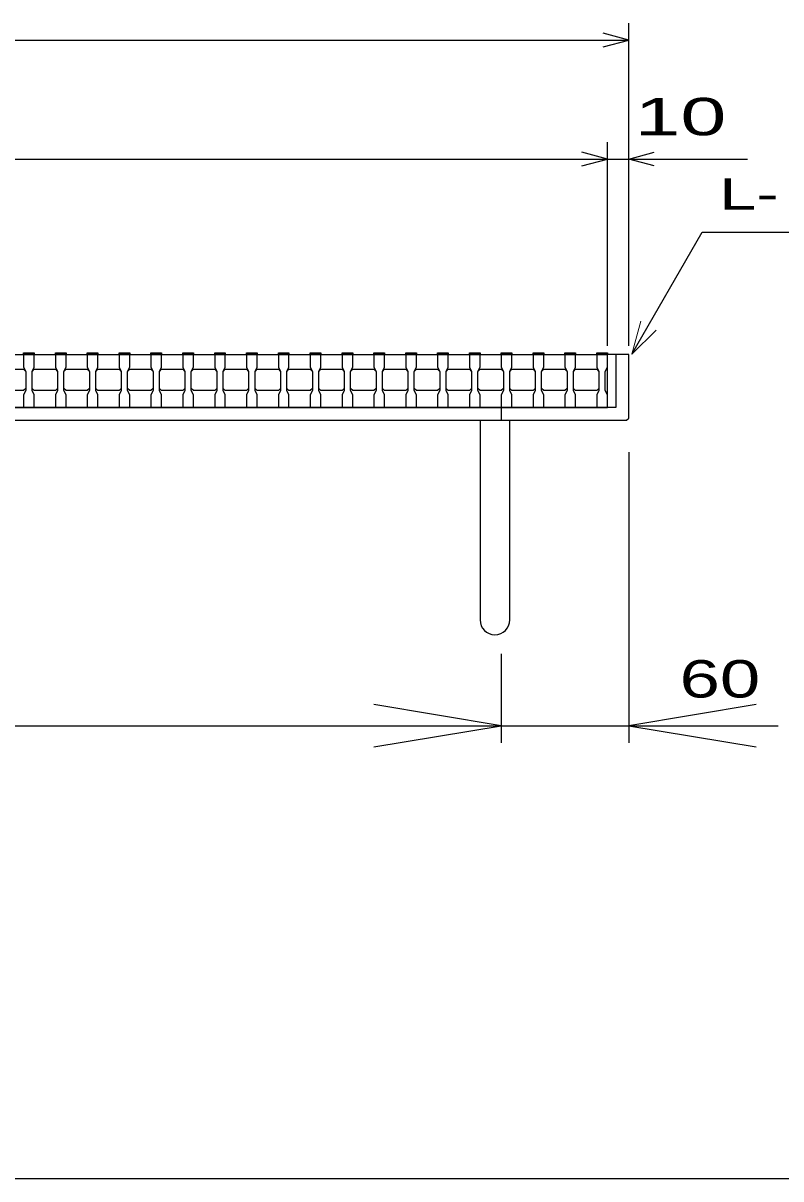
# Model space of a CAD drawing. Units: millimetres, scale not verified. Extents: x -1456 to 1385, y -1026 to 843.
# Drawn here: x -710 to -353, y -917 to -373 of the extents above; entities that cross this region are included whole.
import ezdxf
from ezdxf.enums import TextEntityAlignment as Align

# ---------------------------------------------------------------- set-up
doc = ezdxf.new("R2010")
doc.units = ezdxf.units.MM
doc.header["$LTSCALE"] = 8
for name, color, linetype, lineweight in [('0_2', 150, 'Continuous', 25), ('16', 3, 'Continuous', 25), ('19', 6, 'Continuous', 25), ('22', 4, 'Continuous', 25)]:
    doc.layers.add(name, color=color, linetype=linetype, lineweight=lineweight)
doc.styles.add('ベクトル', font='')
doc.styles.get('ベクトル').set_extended_font_data('ベクトル')

# ---------------------------------------------------------------- blocks, each defined once
blk = doc.blocks.new('open_arrow')
at = {"color": 0, "linetype": 'Continuous', "lineweight": -2}
blk.add_lwpolyline([(7.5, 1.25), (0, 0), (7.5, -1.25)], dxfattribs=at)

msp = doc.modelspace()

# ---------------------------------------------------------------- linework, layer by layer
at = {"layer": '0_2'}
msp.add_line((1384.8, -917.2), (-1383.2, -917.2), dxfattribs=at)
at = {"layer": '16'}
for p, q in [((-1040, -529), (-435, -529)), ((-710, -529), (-710, -528.3)), ((-710, -528.3), (-705, -528.3)), ((-710, -529), (-710, -535)), ((-705, -529), (-710, -529)), ((-705, -528.3), (-705, -529)), ((-705, -535), (-705, -529)), ((-695, -529), (-695, -528.3)), ((-695, -528.3), (-690, -528.3)), ((-695, -529), (-695, -535)), ((-690, -529), (-695, -529)), ((-690, -528.3), (-690, -529)), ((-690, -535), (-690, -529)), ((-680, -529), (-680, -528.3)), ((-680, -528.3), (-675, -528.3)), ((-680, -529), (-680, -535)), ((-675, -529), (-680, -529)), ((-675, -528.3), (-675, -529)), ((-675, -535), (-675, -529)), ((-665, -529), (-665, -528.3)), ((-665, -528.3), (-660, -528.3)), ((-665, -529), (-665, -535)), ((-660, -529), (-665, -529)), ((-660, -528.3), (-660, -529)), ((-660, -535), (-660, -529)), ((-650, -529), (-650, -528.3)), ((-650, -528.3), (-645, -528.3)), ((-650, -529), (-650, -535)), ((-645, -529), (-650, -529)), ((-645, -528.3), (-645, -529)), ((-645, -535), (-645, -529)), ((-635, -529), (-635, -528.3)), ((-635, -528.3), (-630, -528.3)), ((-635, -529), (-635, -535)), ((-630, -529), (-635, -529)), ((-630, -528.3), (-630, -529)), ((-630, -535), (-630, -529)), ((-620, -529), (-620, -528.3)), ((-620, -528.3), (-615, -528.3)), ((-620, -529), (-620, -535)), ((-615, -529), (-620, -529)), ((-615, -528.3), (-615, -529)), ((-615, -535), (-615, -529)), ((-605, -529), (-605, -528.3)), ((-605, -528.3), (-600, -528.3)), ((-605, -529), (-605, -535)), ((-600, -529), (-605, -529)), ((-600, -528.3), (-600, -529)), ((-600, -535), (-600, -529)), ((-590, -529), (-590, -528.3)), ((-590, -528.3), (-585, -528.3)), ((-590, -529), (-590, -535)), ((-585, -529), (-590, -529)), ((-585, -528.3), (-585, -529)), ((-585, -535), (-585, -529)), ((-575, -529), (-575, -528.3)), ((-575, -528.3), (-570, -528.3)), ((-575, -529), (-575, -535)), ((-570, -529), (-575, -529)), ((-570, -528.3), (-570, -529)), ((-570, -535), (-570, -529)), ((-560, -529), (-560, -528.3)), ((-560, -528.3), (-555, -528.3)), ((-560, -529), (-560, -535)), ((-555, -529), (-560, -529)), ((-555, -528.3), (-555, -529)), ((-555, -535), (-555, -529)), ((-545, -529), (-545, -528.3)), ((-545, -528.3), (-540, -528.3)), ((-545, -529), (-545, -535)), ((-540, -529), (-545, -529)), ((-540, -528.3), (-540, -529)), ((-540, -535), (-540, -529)), ((-530, -529), (-530, -528.3)), ((-530, -528.3), (-525, -528.3)), ((-530, -529), (-530, -535)), ((-525, -529), (-530, -529)), ((-525, -528.3), (-525, -529)), ((-525, -535), (-525, -529)), ((-515, -529), (-515, -528.3)), ((-515, -528.3), (-510, -528.3)), ((-515, -529), (-515, -535)), ((-510, -529), (-515, -529)), ((-510, -528.3), (-510, -529)), ((-510, -535), (-510, -529)), ((-500, -529), (-500, -528.3)), ((-500, -528.3), (-495, -528.3)), ((-500, -529), (-500, -535)), ((-495, -529), (-500, -529)), ((-495, -528.3), (-495, -529)), ((-495, -535), (-495, -529)), ((-485, -529), (-485, -528.3)), ((-485, -528.3), (-480, -528.3)), ((-485, -529), (-485, -535)), ((-480, -529), (-485, -529)), ((-480, -528.3), (-480, -529)), ((-480, -535), (-480, -529)), ((-470, -529), (-470, -528.3)), ((-470, -528.3), (-465, -528.3)), ((-470, -529), (-470, -535)), ((-465, -529), (-470, -529)), ((-465, -528.3), (-465, -529)), ((-465, -535), (-465, -529)), ((-455, -529), (-455, -528.3)), ((-455, -528.3), (-450, -528.3)), ((-455, -529), (-455, -535)), ((-450, -529), (-455, -529)), ((-450, -528.3), (-450, -529)), ((-450, -535), (-450, -529)), ((-440, -529), (-440, -528.3)), ((-440, -528.3), (-435, -528.3)), ((-440, -529), (-440, -535)), ((-435, -529), (-440, -529)), ((-435, -528.3), (-435, -529)), ((-435, -535), (-435, -529)), ((-435, -554), (-435, -529)), ((-720, -536), (-710, -536)), ((-710, -535), (-709, -537)), ((-710, -536), (-709, -537)), ((-709, -537), (-709, -546)), ((-706, -537), (-705, -535)), ((-706, -537), (-705, -536)), ((-706, -546), (-706, -537)), ((-705, -536), (-695, -536)), ((-695, -535), (-694, -537)), ((-695, -536), (-694, -537)), ((-694, -537), (-694, -546)), ((-691, -537), (-690, -535)), ((-691, -537), (-690, -536)), ((-691, -546), (-691, -537)), ((-690, -536), (-680, -536)), ((-680, -535), (-679, -537)), ((-680, -536), (-679, -537)), ((-679, -537), (-679, -546)), ((-676, -537), (-675, -535)), ((-676, -537), (-675, -536)), ((-676, -546), (-676, -537)), ((-675, -536), (-665, -536)), ((-665, -535), (-664, -537)), ((-665, -536), (-664, -537)), ((-664, -537), (-664, -546)), ((-661, -537), (-660, -535)), ((-661, -537), (-660, -536)), ((-661, -546), (-661, -537)), ((-660, -536), (-650, -536)), ((-650, -535), (-649, -537)), ((-650, -536), (-649, -537)), ((-649, -537), (-649, -546)), ((-646, -537), (-645, -535)), ((-646, -537), (-645, -536)), ((-646, -546), (-646, -537)), ((-645, -536), (-635, -536)), ((-635, -535), (-634, -537)), ((-635, -536), (-634, -537)), ((-634, -537), (-634, -546)), ((-631, -537), (-630, -535)), ((-631, -537), (-630, -536)), ((-631, -546), (-631, -537)), ((-630, -536), (-620, -536)), ((-620, -535), (-619, -537)), ((-620, -536), (-619, -537)), ((-619, -537), (-619, -546)), ((-616, -537), (-615, -535)), ((-616, -537), (-615, -536)), ((-616, -546), (-616, -537)), ((-615, -536), (-605, -536)), ((-605, -535), (-604, -537)), ((-605, -536), (-604, -537)), ((-604, -537), (-604, -546)), ((-601, -537), (-600, -535)), ((-601, -537), (-600, -536)), ((-601, -546), (-601, -537)), ((-600, -536), (-590, -536)), ((-590, -535), (-589, -537)), ((-590, -536), (-589, -537)), ((-589, -537), (-589, -546)), ((-586, -537), (-585, -535)), ((-586, -537), (-585, -536)), ((-586, -546), (-586, -537)), ((-585, -536), (-575, -536)), ((-575, -535), (-574, -537)), ((-575, -536), (-574, -537)), ((-574, -537), (-574, -546)), ((-571, -537), (-570, -535)), ((-571, -537), (-570, -536)), ((-571, -546), (-571, -537)), ((-570, -536), (-560, -536)), ((-560, -535), (-559, -537)), ((-560, -536), (-559, -537)), ((-559, -537), (-559, -546)), ((-556, -537), (-555, -535)), ((-556, -537), (-555, -536)), ((-556, -546), (-556, -537)), ((-555, -536), (-545, -536)), ((-545, -535), (-544, -537)), ((-545, -536), (-544, -537)), ((-544, -537), (-544, -546)), ((-541, -537), (-540, -535)), ((-541, -537), (-540, -536)), ((-541, -546), (-541, -537)), ((-540, -536), (-530, -536)), ((-530, -535), (-529, -537)), ((-530, -536), (-529, -537)), ((-529, -537), (-529, -546)), ((-526, -537), (-525, -535)), ((-526, -537), (-525, -536)), ((-526, -546), (-526, -537)), ((-525, -536), (-515, -536)), ((-515, -535), (-514, -537)), ((-515, -536), (-514, -537)), ((-514, -537), (-514, -546)), ((-511, -537), (-510, -535)), ((-511, -537), (-510, -536)), ((-511, -546), (-511, -537)), ((-510, -536), (-500, -536)), ((-500, -535), (-499, -537)), ((-500, -536), (-499, -537)), ((-499, -537), (-499, -546)), ((-496, -537), (-495, -535)), ((-496, -537), (-495, -536)), ((-496, -546), (-496, -537)), ((-495, -536), (-485, -536)), ((-485, -535), (-484, -537)), ((-485, -536), (-484, -537)), ((-484, -537), (-484, -546)), ((-481, -537), (-480, -535)), ((-481, -537), (-480, -536)), ((-481, -546), (-481, -537)), ((-480, -536), (-470, -536)), ((-470, -535), (-469, -537)), ((-470, -536), (-469, -537)), ((-469, -537), (-469, -546)), ((-466, -537), (-465, -535)), ((-466, -537), (-465, -536)), ((-466, -546), (-466, -537)), ((-465, -536), (-455, -536)), ((-455, -535), (-454, -537)), ((-455, -536), (-454, -537)), ((-454, -537), (-454, -546)), ((-451, -537), (-450, -535)), ((-451, -537), (-450, -536)), ((-451, -546), (-451, -537)), ((-450, -536), (-440, -536)), ((-440, -535), (-439, -537)), ((-440, -536), (-439, -537)), ((-439, -537), (-439, -546)), ((-436, -537), (-435, -535)), ((-436, -546), (-436, -537)), ((-710, -546), (-720, -546)), ((-709, -545), (-710, -546)), ((-709, -546), (-710, -548)), ((-710, -548), (-710, -554)), ((-705, -546), (-706, -545)), ((-705, -548), (-706, -546)), ((-695, -546), (-705, -546)), ((-705, -554), (-705, -548)), ((-694, -545), (-695, -546)), ((-694, -546), (-695, -548)), ((-695, -548), (-695, -554)), ((-690, -546), (-691, -545)), ((-690, -548), (-691, -546)), ((-680, -546), (-690, -546)), ((-690, -554), (-690, -548)), ((-679, -545), (-680, -546)), ((-679, -546), (-680, -548)), ((-680, -548), (-680, -554)), ((-675, -546), (-676, -545)), ((-675, -548), (-676, -546)), ((-665, -546), (-675, -546)), ((-675, -554), (-675, -548)), ((-664, -545), (-665, -546)), ((-664, -546), (-665, -548)), ((-665, -548), (-665, -554)), ((-660, -546), (-661, -545)), ((-660, -548), (-661, -546)), ((-650, -546), (-660, -546)), ((-660, -554), (-660, -548)), ((-649, -545), (-650, -546)), ((-649, -546), (-650, -548)), ((-650, -548), (-650, -554)), ((-645, -546), (-646, -545)), ((-645, -548), (-646, -546)), ((-635, -546), (-645, -546)), ((-645, -554), (-645, -548)), ((-634, -545), (-635, -546)), ((-634, -546), (-635, -548)), ((-635, -548), (-635, -554)), ((-630, -546), (-631, -545)), ((-630, -548), (-631, -546)), ((-620, -546), (-630, -546)), ((-630, -554), (-630, -548)), ((-619, -545), (-620, -546)), ((-619, -546), (-620, -548)), ((-620, -548), (-620, -554)), ((-615, -546), (-616, -545)), ((-615, -548), (-616, -546)), ((-605, -546), (-615, -546)), ((-615, -554), (-615, -548)), ((-604, -545), (-605, -546)), ((-604, -546), (-605, -548)), ((-605, -548), (-605, -554)), ((-600, -546), (-601, -545)), ((-600, -548), (-601, -546)), ((-590, -546), (-600, -546)), ((-600, -554), (-600, -548)), ((-589, -545), (-590, -546)), ((-589, -546), (-590, -548)), ((-590, -548), (-590, -554)), ((-585, -546), (-586, -545)), ((-585, -548), (-586, -546)), ((-575, -546), (-585, -546)), ((-585, -554), (-585, -548)), ((-574, -545), (-575, -546)), ((-574, -546), (-575, -548)), ((-575, -548), (-575, -554)), ((-570, -546), (-571, -545)), ((-570, -548), (-571, -546)), ((-560, -546), (-570, -546)), ((-570, -554), (-570, -548)), ((-559, -545), (-560, -546)), ((-559, -546), (-560, -548)), ((-560, -548), (-560, -554)), ((-555, -546), (-556, -545)), ((-555, -548), (-556, -546)), ((-545, -546), (-555, -546)), ((-555, -554), (-555, -548)), ((-544, -545), (-545, -546)), ((-544, -546), (-545, -548)), ((-545, -548), (-545, -554)), ((-540, -546), (-541, -545)), ((-540, -548), (-541, -546)), ((-530, -546), (-540, -546)), ((-540, -554), (-540, -548)), ((-529, -545), (-530, -546)), ((-529, -546), (-530, -548)), ((-530, -548), (-530, -554)), ((-525, -546), (-526, -545)), ((-525, -548), (-526, -546)), ((-515, -546), (-525, -546)), ((-525, -554), (-525, -548)), ((-514, -545), (-515, -546)), ((-514, -546), (-515, -548)), ((-515, -548), (-515, -554)), ((-510, -546), (-511, -545)), ((-510, -548), (-511, -546)), ((-500, -546), (-510, -546)), ((-510, -554), (-510, -548)), ((-499, -545), (-500, -546)), ((-499, -546), (-500, -548)), ((-500, -548), (-500, -554)), ((-495, -546), (-496, -545)), ((-495, -548), (-496, -546)), ((-485, -546), (-495, -546)), ((-495, -554), (-495, -548)), ((-484, -545), (-485, -546)), ((-484, -546), (-485, -548)), ((-485, -548), (-485, -554)), ((-480, -546), (-481, -545)), ((-480, -548), (-481, -546)), ((-470, -546), (-480, -546)), ((-480, -554), (-480, -548)), ((-469, -545), (-470, -546)), ((-469, -546), (-470, -548)), ((-470, -548), (-470, -554)), ((-465, -546), (-466, -545)), ((-465, -548), (-466, -546)), ((-455, -546), (-465, -546)), ((-465, -554), (-465, -548)), ((-454, -545), (-455, -546)), ((-454, -546), (-455, -548)), ((-455, -548), (-455, -554)), ((-450, -546), (-451, -545)), ((-450, -548), (-451, -546)), ((-440, -546), (-450, -546)), ((-450, -554), (-450, -548)), ((-439, -545), (-440, -546)), ((-439, -546), (-440, -548)), ((-440, -548), (-440, -554)), ((-435, -548), (-436, -546)), ((-435, -554), (-435, -548)), ((-1040, -554), (-435, -554)), ((-710, -554), (-705, -554)), ((-695, -554), (-690, -554)), ((-680, -554), (-675, -554)), ((-665, -554), (-660, -554)), ((-650, -554), (-645, -554)), ((-635, -554), (-630, -554)), ((-620, -554), (-615, -554)), ((-605, -554), (-600, -554)), ((-590, -554), (-585, -554)), ((-575, -554), (-570, -554)), ((-560, -554), (-555, -554)), ((-545, -554), (-540, -554)), ((-530, -554), (-525, -554)), ((-515, -554), (-510, -554)), ((-500, -554), (-495, -554)), ((-485, -554), (-480, -554)), ((-470, -554), (-465, -554)), ((-455, -554), (-450, -554)), ((-440, -554), (-435, -554))]:
    msp.add_line(p, q, dxfattribs=at)
at = {"layer": '19'}
for p, q in [((-425, -529), (-435, -529)), ((-431, -529), (-431, -554)), ((-425, -559), (-425, -529)), ((-431, -554), (-1044, -554)), ((-485, -554), (-485, -560)), ((-1049, -560), (-426, -560)), ((-495, -560), (-495, -654)), ((-481, -654), (-481, -560)), ((-426, -560), (-425, -559))]:
    msp.add_line(p, q, dxfattribs=at)
at = {"layer": '19', "color": 4}
for p, q in [((-425, -575), (-425, -711.83)), ((-485, -670.02), (-485, -711.83)), ((-485, -670.02), (-485, -711.83)), ((-990, -703.83), (-485, -703.83)), ((-485, -703.83), (-354.6, -703.83))]:
    msp.add_line(p, q, dxfattribs=at)
at = {"layer": '19'}
msp.add_arc((-488, -654), 7, 180, 0, dxfattribs=at)
at = {"layer": '22'}
for p, q in [((-425, -525), (-425, -373)), ((-425, -381), (-437, -377.8)), ((-1050, -381), (-425, -381)), ((-437, -384.2), (-425, -381)), ((-435, -525), (-435, -429)), ((-425, -525), (-425, -429)), ((-435, -437), (-447, -433.8)), ((-425, -437), (-413, -433.8)), ((-1040, -437), (-435, -437)), ((-447, -440.2), (-435, -437)), ((-435, -437), (-425, -437)), ((-413, -440.2), (-425, -437)), ((-425, -437), (-369, -437)), ((-423.44, -528.83), (-390.31, -471.46)), ((-390.31, -471.46), (-228.22, -471.46))]:
    msp.add_line(p, q, dxfattribs=at)
at = {"layer": '22', "lineweight": 13}
for p, q in [((-419.29, -513.38), (-423.44, -528.83)), ((-423.44, -528.83), (-412.12, -517.52))]:
    msp.add_line(p, q, dxfattribs=at)

# ---------------------------------------------------------------- block references
at = {"layer": '19', "color": 4, "xscale": 8, "yscale": 8, "rotation": 180}
msp.add_blockref('open_arrow', (-485, -703.83), dxfattribs=at)
at = {"layer": '19', "color": 4, "xscale": 8, "yscale": 8}
msp.add_blockref('open_arrow', (-425, -703.83), dxfattribs=at)

# ---------------------------------------------------------------- texts
at = {"layer": '19', "color": 4, "style": 'ベクトル', "width": 1.45}
msp.add_text('60', height=17.6, dxfattribs=at).set_placement((-401, -695.83), align=Align.BOTTOM_LEFT)
at = {"layer": '22', "color": 2, "style": 'ベクトル'}
for s, height, width, p in [(' 10 ', 17.6, 1.65, (-433, -417)), ('L-', 14.66, 1.6, (-382.31, -453.46))]:
    msp.add_text(s, height=height, dxfattribs=dict(at, width=width)).set_placement(p, align=Align.MIDDLE_LEFT)

doc.saveas('drawing.dxf')
